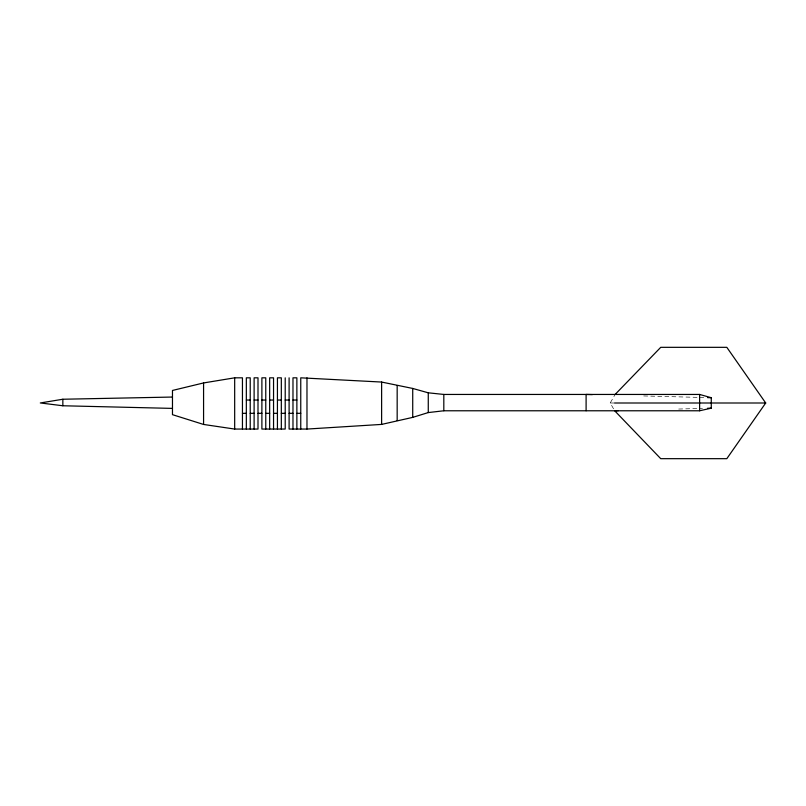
<?xml version="1.0" encoding="UTF-8"?>
<svg xmlns="http://www.w3.org/2000/svg" width="806" height="806" viewBox="0 0 806 806"><rect width="100%" height="100%" fill="white"/><g stroke="black" fill="none" stroke-linecap="round" stroke-linejoin="round"><path stroke-width="0.6" stroke-dasharray="4.03 3.02" d="M613.567 408.833L610.202 403L615.139 394.446M678.662 409.045L702.5 408.4M610.202 403L613.96 403M643.682 395.948L703.769 397.519"/><path stroke-width="1.21" d="M615.139 394.446L660.739 347.326L726.821 347.326L765.7 403L726.821 458.674L660.739 458.674L614.686 410.778L618.454 410.677M289.102 377.823L289.102 429.054L306.975 429.064L381.621 424.409L412.722 417.377L428.268 412.571L443.814 410.778L699.618 410.778L711.275 408.158L711.275 397.711L699.618 394.446L443.814 394.446L428.268 392.814L412.722 388.452L381.621 382.054L300.759 377.823L300.759 429.054M242.445 429.054L242.445 377.823L234.677 377.823L203.575 382.941L172.474 390.457L172.474 414.667L203.575 424.45L234.677 429.064L258.001 429.064L258.001 377.823L254.112 377.823L254.112 429.054M172.474 397.046L62.848 399.242L40.3 402.96L62.848 405.761L172.474 408.4M707.517 408.269L711.275 408.158M246.334 400.038L250.223 400.038M254.112 400.038L258.001 400.038M261.89 400.038L265.768 400.038M269.657 400.038L273.546 400.038M277.435 400.038L281.324 400.038M285.213 400.038L289.102 400.038M292.981 400.038L296.87 400.038M614.535 403L765.7 403M242.445 413.357L246.334 413.307M250.223 413.357L254.112 413.307M258.001 413.357L261.89 413.307M265.768 413.357L269.657 413.307M273.546 413.357L277.435 413.307M281.324 413.357L285.213 413.307M289.102 413.357L292.981 413.307M296.87 413.357L300.759 413.307M592.36 394.608L586.103 394.446L586.103 410.768M707.517 397.62L711.275 397.711M699.618 394.446L699.618 410.768M443.814 394.446L443.814 410.768M428.268 392.814L428.268 412.571M412.722 388.452L412.722 417.367M397.167 385.56L397.167 420.551M381.621 382.054L381.621 424.399M306.975 377.823L306.975 429.054M296.87 429.054L296.87 377.823L292.981 377.823L292.981 429.054M285.213 377.823L285.213 429.054L261.89 429.064L261.89 377.823L265.768 377.823L265.768 429.054M281.324 429.054L281.324 377.823L277.435 377.823L277.435 429.054M273.546 429.054L273.546 377.823L269.657 377.823L269.657 429.054M250.223 429.054L250.223 377.823L246.334 377.823L246.334 429.054M234.677 377.823L234.677 429.054M203.575 382.941L203.575 424.45M62.848 399.242L62.848 405.761"/></g></svg>
